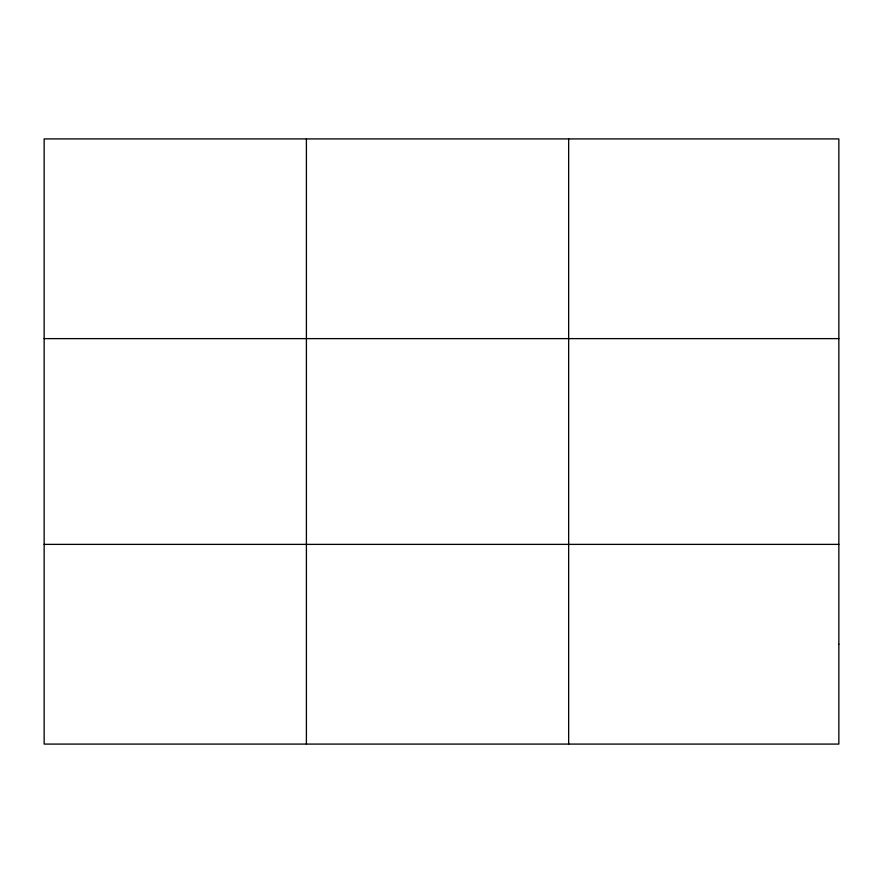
<?xml version="1.0" encoding="UTF-8"?>
<svg xmlns="http://www.w3.org/2000/svg" width="883" height="883" viewBox="0 0 883 883"><rect width="100%" height="100%" fill="white"/><g stroke="black" fill="none" stroke-linecap="round" stroke-linejoin="round"><path stroke-width="1.32" d="M306.401 138.918L306.401 744.082M568.652 138.918L568.652 744.082M44.15 338.619L838.85 338.619M44.15 544.381L838.85 544.381M838.85 644.226L838.85 744.082L44.15 744.082L44.15 138.918L838.85 138.918L838.85 644.226"/></g></svg>
